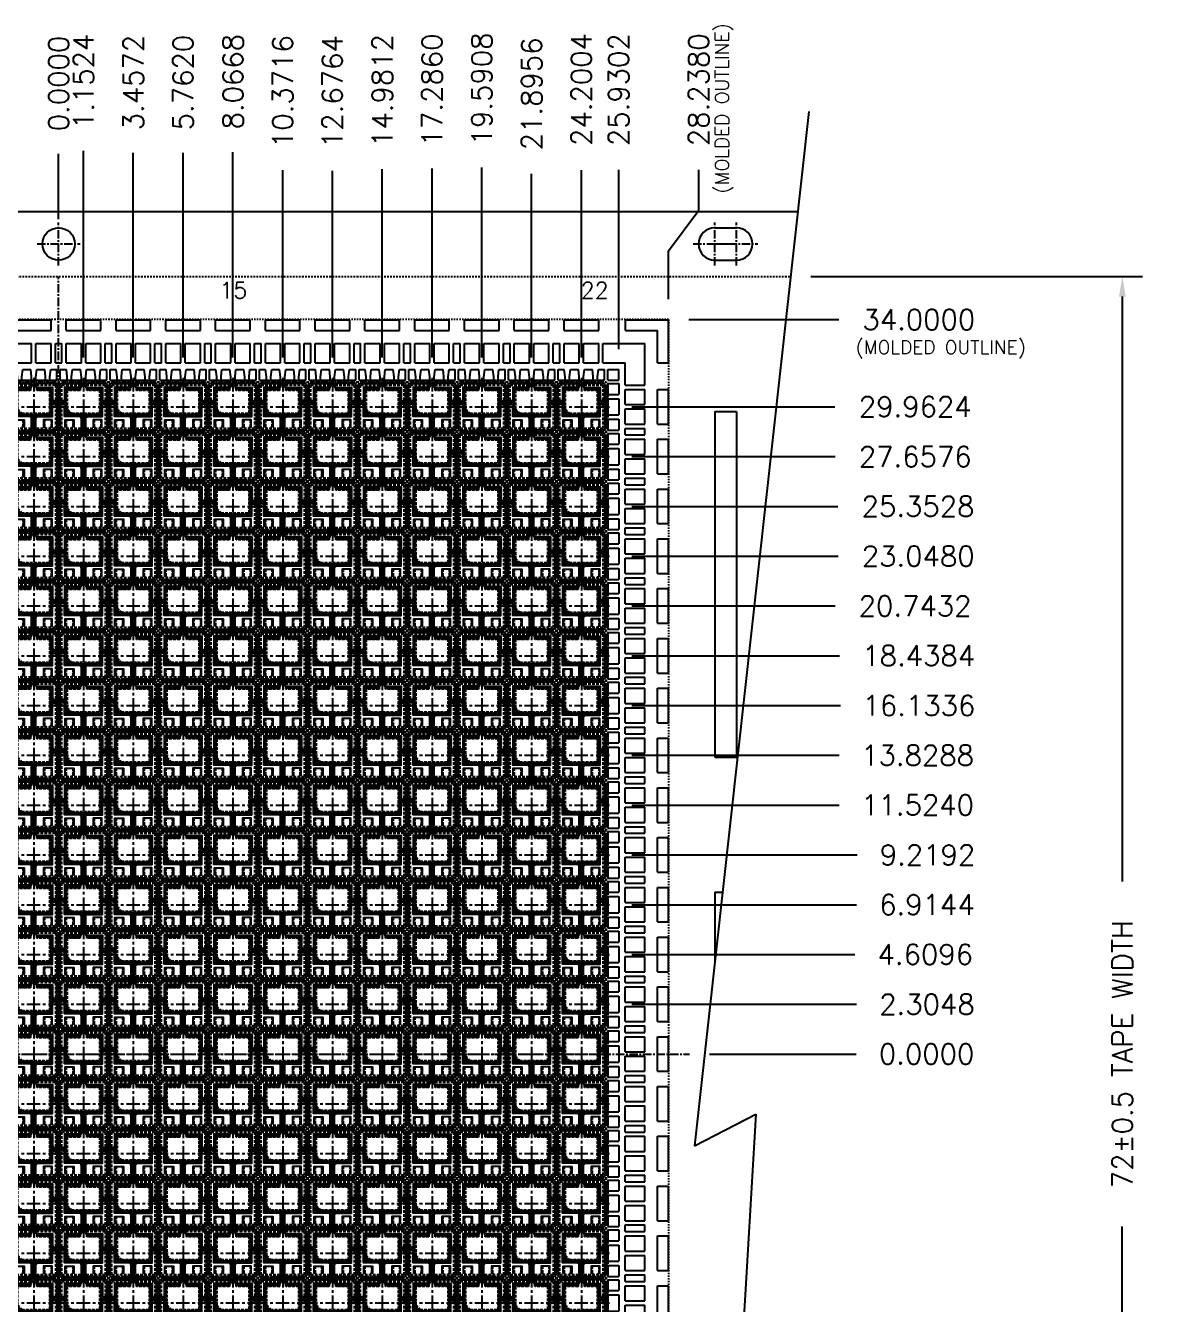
# Model space of a CAD drawing. Extents: x -388 to -242, y -131 to 56.
# Drawn here: x -327 to -242.2, y -38.8 to 55.9 of the extents above; entities that cross this region are included whole.
import ezdxf

# ---------------------------------------------------------------- set-up
doc = ezdxf.new("R2010")
doc.units = 0
doc.header["$LTSCALE"] = 0.5
for name, pattern in [('CENTER', [2, 1.25, -0.25, 0.25, -0.25]), ('HIDDEN', [0.375, 0.25, -0.125]), ('HIDDEN2', [0.1875, 0.125, -0.0625])]:
    doc.linetypes.add(name, pattern=pattern)
for name, color, linetype in [('B', 5, 'Continuous'), ('C', 1, 'CENTER'), ('C-L', 6, 'HIDDEN'), ('DIM', 7, 'Continuous'), ('H', 4, 'HIDDEN'), ('hatch', 7, 'CENTER'), ('HATCH O-L', 7, 'HIDDEN2'), ('HITACHI', 40, 'HIDDEN'), ('NOTES', 7, 'Continuous'), ('PACKAGE OL', 51, 'HIDDEN2')]:
    doc.layers.add(name, color=color, linetype=linetype)
doc.styles.get("Standard").update_dxf_attribs({"font": 'ROMANS.SHX'})
doc.dimstyles.new('DIM 1.6', dxfattribs={"dimtxt": 1.5, "dimasz": 1.5, "dimexe": 1.5, "dimexo": 1.5, "dimgap": 1.5, "dimtad": 0, "dimdec": 4, "dimlfac": 0.625, "dimzin": 1, "dimdsep": 46, "dimtxsty": 'STANDARD', "dimcen": 1.5, "dimclrd": 256, "dimclre": 256, "dimclrt": 256, "dimadec": 0, "dimazin": 2, "dimtfac": 1, "dimtdec": 4, "dimtmove": 0, "dimatfit": 3, "dimfxl": 1, "dimarcsym": 0})

# ---------------------------------------------------------------- blocks, each defined once
blk = doc.blocks.new('2X2_3L QFN')
at = {"layer": 'hatch'}
h = blk.add_hatch(dxfattribs=at)
h.set_pattern_fill('ANSI31', color=256, scale=0.02)
h.paths.add_polyline_path([(-1, 0.275, -0.414214), (-1.075, 0.35), (-1.075, 0.952), (-1.152, 0.952), (-1.152, -0.952), (-1.075, -0.952), (-1.075, 0.05, -0.414214), (-1, 0.125)])
h.paths.add_polyline_path([(1.152, 0.952), (1.075, 0.952), (1.075, 0.352, -0.414214), (1, 0.277), (1, 0.125, -0.414214), (1.075, 0.05), (1.075, -0.952), (1.152, -0.952)])
h = blk.add_hatch(dxfattribs=at)
h.set_pattern_fill('ANSI31', color=256, scale=0.02)
h.paths.add_polyline_path([(0.2, -0.45), (0.875, -0.45), (0.875, 0.05, -0.414214), (0.95, 0.125), (1, 0.125), (1, 0.277), (0.95, 0.277, -0.414214), (0.875, 0.352), (0.875, 0.382), (0.875, 0.9), (0.175, 0.9, -0.414214), (0.1, 0.975), (0.1, 0.95), (0.1, 0.926, 0.317837), (0.15, 0.855), (0.15, 0.755), (0.75, 0.755), (0.75, -0.295), (-0.55, -0.295), (-0.75, -0.095), (-0.75, 0.755), (-0.15, 0.755), (-0.15, 0.855, 0.317837), (-0.1, 0.926), (-0.1, 0.95), (-0.1, 0.975, -0.414214), (-0.175, 0.9), (-0.875, 0.9), (-0.875, 0.35, -0.414214), (-0.95, 0.275), (-1, 0.275), (-1, 0.125), (-0.95, 0.125, -0.414214), (-0.875, 0.05), (-0.875, -0.45), (-0.2, -0.45, -0.414214), (-0.1, -0.55), (-0.1, -0.94, -0.236068), (-0.07, -1), (0.07, -1, -0.236068), (0.1, -0.94), (0.1, -0.55, -0.414214)])
h = blk.add_hatch(dxfattribs=at)
h.set_pattern_fill('ANSI31', color=256, scale=0.02)
h.paths.add_polyline_path([(0.175, 1.075), (0.952, 1.075), (0.952, 1.152), (-0.952, 1.152), (-0.952, 1.075), (-0.175, 1.075)])
h = blk.add_hatch(dxfattribs=at)
h.set_pattern_fill('ANSI31', color=256, scale=0.02)
h.paths.add_polyline_path([(0.07, -1), (-0.07, -1, -0.40487), (-0.143, -1.075), (0.143, -1.075, -0.40487)])
h.paths.add_polyline_path([(0.952, -1.075), (0.75, -1.075), (0.55, -1.075), (0.55, -1.075), (0.145, -1.075, -0.008002), (0.143, -1.075), (-0.143, -1.075, -0.008002), (-0.145, -1.075), (-0.55, -1.075), (-0.75, -1.075), (-0.75, -1.075), (-0.952, -1.075), (-0.952, -1.152), (0.952, -1.152)])
h = blk.add_hatch(dxfattribs=at)
h.set_pattern_fill('ANSI31', color=256, scale=0.02)
h.paths.add_polyline_path([(-0.8, -0.6), (-0.85, -0.6), (-0.85, -0.925), (-0.825, -0.925, -0.085164), (-0.8, -0.929)])
h.paths.add_polyline_path([(-0.45, -0.6), (-0.5, -0.6), (-0.5, -0.929, -0.085164), (-0.475, -0.925), (-0.45, -0.925)])
h.paths.add_polyline_path([(0.5, -0.6), (0.45, -0.6), (0.45, -0.925), (0.475, -0.925, -0.085164), (0.5, -0.929)])
h.paths.add_polyline_path([(0.85, -0.6), (0.8, -0.6), (0.8, -0.929, -0.085164), (0.825, -0.925), (0.85, -0.925)])
at = {"layer": 'B'}
blk.add_line((0.45, -0.925), (0.475, -0.925), dxfattribs=at)
for points in [[(-0.175, 0.9), (-0.875, 0.9), (-0.875, 0.35, -0.414214), (-0.95, 0.275), (-1, 0.275, -0.414214), (-1.075, 0.35), (-1.075, 1.075), (-0.175, 1.075, -0.414214), (-0.1, 1), (-0.1, 0.975, -0.414214)], [(1, 0.277, 0.414214), (1.075, 0.352), (1.075, 1.075), (0.175, 1.075, 0.414214), (0.1, 1), (0.1, 0.975, 0.414214), (0.175, 0.9), (0.875, 0.9), (0.875, 0.382), (0.875, 0.352, 0.414214), (0.95, 0.277)], [(-0.1, -0.55, 0.414214), (-0.2, -0.45), (-0.875, -0.45), (-0.875, 0.05, 0.414214), (-0.95, 0.125), (-1, 0.125, 0.414214), (-1.075, 0.05), (-1.075, -1.075), (-0.75, -1.075), (-0.75, -1, 0.414214), (-0.825, -0.925), (-0.85, -0.925), (-0.85, -0.6), (-0.45, -0.6), (-0.45, -0.925), (-0.475, -0.925, 0.414214), (-0.55, -1), (-0.55, -1.075), (-0.145, -1.075, 0.720759), (-0.1, -0.94)], [(0.1, -0.94), (0.1, -0.55, -0.414214), (0.2, -0.45), (0.875, -0.45), (0.875, 0.05, -0.414214), (0.95, 0.125), (1, 0.125, -0.414214), (1.075, 0.05), (1.075, -1.075), (0.75, -1.075), (0.75, -1, -0.414214), (0.825, -0.925), (0.85, -0.925), (0.85, -0.6), (0.45, -0.6), (0.45, -0.925), (0.475, -0.925, -0.414214), (0.55, -1), (0.55, -1.075), (0.145, -1.075, -0.720759)]]:
    blk.add_lwpolyline(points, format="xyb", close=True, dxfattribs=at)
at = {"layer": 'C'}
for p, q in [((0, 1.339), (0, -1.36)), ((-1.323, 0), (1.397, 0))]:
    blk.add_line(p, q, dxfattribs=at)
at = {"layer": 'C-L'}
blk.add_line((1, 1), (-1, 1), dxfattribs=at)
blk.add_lwpolyline([(-1, 1), (1, 1), (1, -1), (-1, -1)], close=True, dxfattribs=at)
at = {"layer": 'H'}
for p, q in [((-1.075, 0.952), (-1.152, 0.952)), ((-0.952, 1.075), (-0.952, 1.152)), ((-0.175, 1.075), (0.175, 1.075)), ((-0.15, 0.855), (-0.15, 0.855)), ((-0.1, 0.95), (-0.1, 0.975)), ((0.1, 0.95), (0.1, 0.975)), ((0.15, 0.855), (0.15, 0.855)), ((0.952, 1.075), (0.952, 1.152)), ((1.075, 0.952), (1.152, 0.952)), ((-1.075, -0.952), (-1.152, -0.952)), ((-0.952, -1.075), (-0.952, -1.152)), ((-0.8, -0.6), (-0.8, -0.929)), ((-0.75, -1.075), (-0.55, -1.075)), ((-0.5, -0.6), (-0.5, -0.929)), ((0.5, -0.6), (0.5, -0.929)), ((0.55, -1.075), (0.75, -1.075)), ((0.8, -0.6), (0.8, -0.929)), ((0.952, -1.075), (0.952, -1.152)), ((1.075, -0.952), (1.152, -0.952))]:
    blk.add_line(p, q, dxfattribs=at)
blk.add_lwpolyline([(-0.1, 0.95), (-0.1, 0.926, -0.317837), (-0.15, 0.855), (-0.15, 0.755), (-0.75, 0.755), (-0.75, -0.095), (-0.55, -0.295), (0.75, -0.295), (0.75, 0.755), (0.15, 0.755), (0.15, 0.855, -0.317837), (0.1, 0.926), (0.1, 0.95)], format="xyb", dxfattribs=at)
at = {"layer": 'HATCH O-L'}
blk.add_lwpolyline([(-1.152, -1.152), (-1.152, 1.152), (1.152, 1.152), (1.152, -1.152)], close=True, dxfattribs=at)
blk = doc.blocks.new('H-SUPPORT')
at = {"layer": 'hatch'}
h = blk.add_hatch(dxfattribs=at)
h.set_pattern_fill('ANSI31', color=256, scale=0.02)
h.set_pattern_definition([(45, (536.18558, 348.402293), (-0.0449012806, 0.0449012806), [])])
h.paths.add_polyline_path([(1.752, 2.377), (-0.152, 2.377), (-0.152, 2.3), (1.752, 2.3)])
at = {"layer": 'B'}
for p, q in [((-0.275, 2.3), (0.05, 2.3)), ((-0.275, 2.3), (-0.275, 1.8)), ((-0.275, 1.8), (0.009, 1.8)), ((0.05, 2.15), (0.009, 1.8)), ((0.05, 2.3), (0.05, 2.15)), ((0.25, 2.3), (0.7, 2.3)), ((0.25, 2.3), (0.25, 2.15)), ((0.25, 2.15), (0.291, 1.8)), ((0.291, 1.8), (0.659, 1.8)), ((0.7, 2.15), (0.659, 1.8)), ((0.7, 2.3), (0.7, 2.15)), ((0.9, 2.3), (1.35, 2.3)), ((0.9, 2.3), (0.9, 2.15)), ((0.9, 2.15), (0.941, 1.8)), ((0.941, 1.8), (1.309, 1.8)), ((1.35, 2.15), (1.309, 1.8)), ((1.35, 2.3), (1.35, 2.15)), ((1.55, 2.3), (1.875, 2.3)), ((1.55, 2.3), (1.55, 2.15)), ((1.55, 2.15), (1.591, 1.8)), ((1.591, 1.8), (1.875, 1.8)), ((1.875, 2.3), (1.875, 1.8)), ((-0.352, 1.5), (-0.2, 1.5)), ((-0.2, 1.5), (-0.2, 0.6)), ((0, 1.5), (0.7, 1.5)), ((0, 1.5), (0, 0.6)), ((0.7, 1.5), (0.7, 0.6)), ((0.9, 1.5), (1.6, 1.5)), ((0.9, 1.5), (0.9, 0.6)), ((1.6, 1.5), (1.6, 0.6)), ((1.8, 1.5), (1.8, 0.6)), ((1.8, 1.5), (1.952, 1.5)), ((-0.352, 0.6), (-0.2, 0.6)), ((0, 0.6), (0.7, 0.6)), ((0.9, 0.6), (1.6, 0.6)), ((1.8, 0.6), (1.952, 0.6)), ((0, 0), (0, -0.5)), ((0, 0), (1.6, 0)), ((0, -0.5), (1.6, -0.5)), ((1.6, 0), (1.6, -0.5))]:
    blk.add_line(p, q, dxfattribs=at)
at = {"layer": 'H'}
for p, q in [((-0.152, 2.377), (-0.152, 2.3)), ((1.752, 2.377), (1.752, 2.3)), ((0.05, 2.3), (0.25, 2.3)), ((0.7, 2.3), (0.9, 2.3)), ((1.35, 2.3), (1.55, 2.3))]:
    blk.add_line(p, q, dxfattribs=at)
blk = doc.blocks.new('V-SUPPORT')
at = {"layer": 'hatch'}
h = blk.add_hatch(dxfattribs=at)
h.set_pattern_fill('ANSI31', color=256, scale=0.02)
h.set_pattern_definition([(45, (484.95498, 344.772493), (-0.0449012806, 0.0449012806), [])])
h.paths.add_polyline_path([(-0.8, 0.8524), (-0.8774, 0.8524), (-0.8774, -1.0524), (-0.8, -1.0524)])
at = {"layer": 'B'}
for p, q in [((-0.8, 0.975), (-0.3, 0.975)), ((-0.8, 0.975), (-0.8, 0.475)), ((-0.3, 0.975), (-0.3, 0.475)), ((0, 0.9), (0, 1.0524)), ((0, 0.9), (0.9, 0.9)), ((0, 0), (0, 0.7)), ((0, 0.7), (0.9, 0.7)), ((0.9, 0.9), (0.9, 1.0524)), ((0.9, 0), (0.9, 0.7)), ((1.5, -0.9), (1.5, 0.7)), ((1.5, 0.7), (2, 0.7)), ((2, -0.9), (2, 0.7)), ((-0.8, 0.475), (-0.3, 0.475)), ((-0.8, 0.275), (-0.3, 0.275)), ((-0.8, 0.275), (-0.8, -0.475)), ((-0.3, 0.275), (-0.3, -0.475)), ((0, 0), (0.9, 0)), ((-0.8, -0.475), (-0.3, -0.475)), ((0, -0.9), (0, -0.2)), ((0, -0.2), (0.9, -0.2)), ((0.9, -0.9), (0.9, -0.2)), ((-0.8, -0.675), (-0.8, -1.175)), ((-0.8, -0.675), (-0.3, -0.675)), ((-0.8, -1.175), (-0.3, -1.175)), ((-0.3, -0.675), (-0.3, -1.175)), ((0, -0.9), (0.9, -0.9)), ((0, -1.2524), (0, -1.1)), ((0, -1.1), (0.9, -1.1)), ((0.9, -1.2524), (0.9, -1.1)), ((1.5, -0.9), (2, -0.9))]:
    blk.add_line(p, q, dxfattribs=at)
at = {"layer": 'H'}
for p, q in [((-0.8774, 0.8524), (-0.8, 0.8524)), ((-0.8, 0.475), (-0.8, 0.275)), ((-0.8, -0.475), (-0.8, -0.675)), ((-0.8774, -1.0524), (-0.8, -1.0524))]:
    blk.add_line(p, q, dxfattribs=at)
blk = doc.blocks.new('*D19')
at = {"layer": 'Defpoints', "color": 0, "transparency": 16777216}
for p in [(397.5, -754.087), (397.5, -760.427), (397.5, -815.227)]:
    blk.add_point(p, dxfattribs=at)
at = {"layer": 'DIM', "lineweight": -2, "transparency": 16777216}
blk.add_line((397.5, -758.927), (397.5, -754.087), dxfattribs=at)
at = {"layer": 'DIM', "transparency": 16777216, "insert": (397.5, -748.873), "char_height": 1.5, "attachment_point": 5, "rotation": 90}
blk.add_mtext('0.0000', dxfattribs=at)
blk = doc.blocks.new('*D7')
at = {"layer": 'Defpoints', "color": 0, "transparency": 16777216}
for p in [(399.344, -753.86), (399.344, -770.676), (397.5, -815.227)]:
    blk.add_point(p, dxfattribs=at)
at = {"layer": 'DIM', "lineweight": -2, "transparency": 16777216}
blk.add_line((399.344, -769.176), (399.344, -753.86), dxfattribs=at)
at = {"layer": 'DIM', "transparency": 16777216, "insert": (399.344, -748.718), "char_height": 1.5, "attachment_point": 5, "rotation": 90}
blk.add_mtext('1.1524', dxfattribs=at)
blk = doc.blocks.new('*D8')
at = {"layer": 'Defpoints', "color": 0, "transparency": 16777216}
for p in [(403.032, -754.018), (403.032, -770.676), (397.5, -815.227)]:
    blk.add_point(p, dxfattribs=at)
at = {"layer": 'DIM', "lineweight": -2, "transparency": 16777216}
blk.add_line((403.032, -769.176), (403.032, -754.018), dxfattribs=at)
at = {"layer": 'DIM', "transparency": 16777216, "insert": (403.032, -748.804), "char_height": 1.5, "attachment_point": 5, "rotation": 90}
blk.add_mtext('3.4572', dxfattribs=at)
blk = doc.blocks.new('*D9')
at = {"layer": 'Defpoints', "color": 0, "transparency": 16777216}
for p in [(406.719, -754.017), (406.719, -770.676), (397.5, -815.227)]:
    blk.add_point(p, dxfattribs=at)
at = {"layer": 'DIM', "lineweight": -2, "transparency": 16777216}
blk.add_line((406.719, -769.176), (406.719, -754.017), dxfattribs=at)
at = {"layer": 'DIM', "transparency": 16777216, "insert": (406.719, -748.802), "char_height": 1.5, "attachment_point": 5, "rotation": 90}
blk.add_mtext('5.7620', dxfattribs=at)
blk = doc.blocks.new('*D10')
at = {"layer": 'Defpoints', "color": 0, "transparency": 16777216}
for p in [(410.407, -753.951), (410.407, -770.676), (397.5, -815.227)]:
    blk.add_point(p, dxfattribs=at)
at = {"layer": 'DIM', "lineweight": -2, "transparency": 16777216}
blk.add_line((410.407, -769.176), (410.407, -753.951), dxfattribs=at)
at = {"layer": 'DIM', "transparency": 16777216, "insert": (410.407, -748.737), "char_height": 1.5, "attachment_point": 5, "rotation": 90}
blk.add_mtext('8.0668', dxfattribs=at)
blk = doc.blocks.new('*D11')
at = {"layer": 'Defpoints', "color": 0, "transparency": 16777216}
for p in [(414.095, -755.294), (414.095, -770.676), (397.5, -815.227)]:
    blk.add_point(p, dxfattribs=at)
at = {"layer": 'DIM', "lineweight": -2, "transparency": 16777216}
blk.add_line((414.095, -769.176), (414.095, -755.294), dxfattribs=at)
at = {"layer": 'DIM', "transparency": 16777216, "insert": (414.095, -749.473), "char_height": 1.5, "attachment_point": 5, "rotation": 90}
blk.add_mtext('10.3716', dxfattribs=at)
blk = doc.blocks.new('*D12')
at = {"layer": 'Defpoints', "color": 0, "transparency": 16777216}
for p in [(417.782, -755.333), (417.782, -770.676), (397.5, -815.227)]:
    blk.add_point(p, dxfattribs=at)
at = {"layer": 'DIM', "lineweight": -2, "transparency": 16777216}
blk.add_line((417.782, -769.176), (417.782, -755.333), dxfattribs=at)
at = {"layer": 'DIM', "transparency": 16777216, "insert": (417.782, -749.476), "char_height": 1.5, "attachment_point": 5, "rotation": 90}
blk.add_mtext('12.6764', dxfattribs=at)
blk = doc.blocks.new('*D13')
at = {"layer": 'Defpoints', "color": 0, "transparency": 16777216}
for p in [(421.47, -755.214), (421.47, -770.676), (397.5, -815.227)]:
    blk.add_point(p, dxfattribs=at)
at = {"layer": 'DIM', "lineweight": -2, "transparency": 16777216}
blk.add_line((421.47, -769.176), (421.47, -755.214), dxfattribs=at)
at = {"layer": 'DIM', "transparency": 16777216, "insert": (421.47, -749.393), "char_height": 1.5, "attachment_point": 5, "rotation": 90}
blk.add_mtext('14.9812', dxfattribs=at)
blk = doc.blocks.new('*D14')
at = {"layer": 'Defpoints', "color": 0, "transparency": 16777216}
for p in [(425.158, -755.169), (425.158, -770.676), (397.5, -815.227)]:
    blk.add_point(p, dxfattribs=at)
at = {"layer": 'DIM', "lineweight": -2, "transparency": 16777216}
blk.add_line((425.158, -769.176), (425.158, -755.169), dxfattribs=at)
at = {"layer": 'DIM', "transparency": 16777216, "insert": (425.158, -749.348), "char_height": 1.5, "attachment_point": 5, "rotation": 90}
blk.add_mtext('17.2860', dxfattribs=at)
blk = doc.blocks.new('*D15')
at = {"layer": 'Defpoints', "color": 0, "transparency": 16777216}
for p in [(428.845, -755.095), (428.845, -770.676), (397.5, -815.227)]:
    blk.add_point(p, dxfattribs=at)
at = {"layer": 'DIM', "lineweight": -2, "transparency": 16777216}
blk.add_line((428.845, -769.176), (428.845, -755.095), dxfattribs=at)
at = {"layer": 'DIM', "transparency": 16777216, "insert": (428.845, -749.274), "char_height": 1.5, "attachment_point": 5, "rotation": 90}
blk.add_mtext('19.5908', dxfattribs=at)
blk = doc.blocks.new('*D16')
at = {"layer": 'Defpoints', "color": 0, "transparency": 16777216}
for p in [(432.533, -755.569), (432.533, -770.676), (397.5, -815.227)]:
    blk.add_point(p, dxfattribs=at)
at = {"layer": 'DIM', "lineweight": -2, "transparency": 16777216}
blk.add_line((432.533, -769.176), (432.533, -755.569), dxfattribs=at)
at = {"layer": 'DIM', "transparency": 16777216, "insert": (432.533, -749.64), "char_height": 1.5, "attachment_point": 5, "rotation": 90}
blk.add_mtext('21.8956', dxfattribs=at)
blk = doc.blocks.new('*D17')
at = {"layer": 'Defpoints', "color": 0, "transparency": 16777216}
for p in [(436.221, -755.28), (436.221, -770.676), (397.5, -815.227)]:
    blk.add_point(p, dxfattribs=at)
at = {"layer": 'DIM', "lineweight": -2, "transparency": 16777216}
blk.add_line((436.221, -769.176), (436.221, -755.28), dxfattribs=at)
at = {"layer": 'DIM', "transparency": 16777216, "insert": (436.221, -749.316), "char_height": 1.5, "attachment_point": 5, "rotation": 90}
blk.add_mtext('24.2004', dxfattribs=at)
blk = doc.blocks.new('*D6')
at = {"layer": 'Defpoints', "color": 0, "transparency": 16777216}
for p in [(438.988, -755.256), (438.988, -770.051), (397.5, -815.227)]:
    blk.add_point(p, dxfattribs=at)
at = {"layer": 'DIM', "lineweight": -2, "transparency": 16777216}
blk.add_line((438.988, -768.551), (438.988, -755.256), dxfattribs=at)
at = {"layer": 'DIM', "transparency": 16777216, "insert": (438.988, -749.328), "char_height": 1.5, "attachment_point": 5, "rotation": 90}
blk.add_mtext('25.9302', dxfattribs=at)
blk = doc.blocks.new('*D5')
at = {"layer": 'Defpoints', "color": 0, "transparency": 16777216}
for p in [(451.711, -763.158), (446.015, -878.358), (476.286, -878.358)]:
    blk.add_point(p, dxfattribs=at)
at = {"layer": 'DIM', "lineweight": -2, "transparency": 16777216}
for p, q in [((453.211, -763.158), (477.786, -763.158)), ((476.286, -764.658), (476.286, -807.972)), ((476.286, -876.858), (476.286, -833.544)), ((447.515, -878.358), (477.786, -878.358))]:
    blk.add_line(p, q, dxfattribs=at)
at = {"layer": 'DIM', "transparency": 16777216}
for points in [[(476.036, -764.658), (476.536, -764.658), (476.286, -763.158)], [(476.036, -876.858), (476.536, -876.858), (476.286, -878.358)]]:
    blk.add_solid(points, dxfattribs=at)
at = {"layer": 'DIM', "transparency": 16777216, "insert": (476.286, -820.758), "char_height": 1.5, "attachment_point": 5, "rotation": 90}
blk.add_mtext('72±0.5 TAPE WIDTH', dxfattribs=at)
blk = doc.blocks.new('*D26')
at = {"layer": 'Defpoints', "color": 0, "transparency": 16777216}
for p in [(397.5, -820.758), (444.221, -820.758), (456.579, -820.758)]:
    blk.add_point(p, dxfattribs=at)
at = {"layer": 'DIM', "lineweight": -2, "transparency": 16777216}
blk.add_line((445.721, -820.758), (456.579, -820.758), dxfattribs=at)
at = {"layer": 'DIM', "transparency": 16777216, "insert": (461.793, -820.758), "char_height": 1.5, "attachment_point": 5}
blk.add_mtext('0.0000', dxfattribs=at)
blk = doc.blocks.new('*D27')
at = {"layer": 'Defpoints', "color": 0, "transparency": 16777216}
for p in [(438.456, -817.071), (456.607, -817.071), (397.5, -820.758)]:
    blk.add_point(p, dxfattribs=at)
at = {"layer": 'DIM', "lineweight": -2, "transparency": 16777216}
blk.add_line((439.956, -817.071), (456.607, -817.071), dxfattribs=at)
at = {"layer": 'DIM', "transparency": 16777216, "insert": (461.821, -817.071), "char_height": 1.5, "attachment_point": 5}
blk.add_mtext('2.3048', dxfattribs=at)
blk = doc.blocks.new('*D28')
at = {"layer": 'Defpoints', "color": 0, "transparency": 16777216}
for p in [(438.456, -813.383), (456.482, -813.383), (397.5, -820.758)]:
    blk.add_point(p, dxfattribs=at)
at = {"layer": 'DIM', "lineweight": -2, "transparency": 16777216}
blk.add_line((439.956, -813.383), (456.482, -813.383), dxfattribs=at)
at = {"layer": 'DIM', "transparency": 16777216, "insert": (461.696, -813.383), "char_height": 1.5, "attachment_point": 5}
blk.add_mtext('4.6096', dxfattribs=at)
blk = doc.blocks.new('*D29')
at = {"layer": 'Defpoints', "color": 0, "transparency": 16777216}
for p in [(438.456, -809.695), (456.607, -809.695), (397.5, -820.758)]:
    blk.add_point(p, dxfattribs=at)
at = {"layer": 'DIM', "lineweight": -2, "transparency": 16777216}
blk.add_line((439.956, -809.695), (456.607, -809.695), dxfattribs=at)
at = {"layer": 'DIM', "transparency": 16777216, "insert": (461.821, -809.695), "char_height": 1.5, "attachment_point": 5}
blk.add_mtext('6.9144', dxfattribs=at)
blk = doc.blocks.new('*D30')
at = {"layer": 'Defpoints', "color": 0, "transparency": 16777216}
for p in [(438.456, -806.007), (456.648, -806.007), (397.5, -820.758)]:
    blk.add_point(p, dxfattribs=at)
at = {"layer": 'DIM', "lineweight": -2, "transparency": 16777216}
blk.add_line((439.956, -806.007), (456.648, -806.007), dxfattribs=at)
at = {"layer": 'DIM', "transparency": 16777216, "insert": (461.863, -806.007), "char_height": 1.5, "attachment_point": 5}
blk.add_mtext('9.2192', dxfattribs=at)
blk = doc.blocks.new('*D31')
at = {"layer": 'Defpoints', "color": 0, "transparency": 16777216}
for p in [(438.456, -802.32), (455.305, -802.32), (397.5, -820.758)]:
    blk.add_point(p, dxfattribs=at)
at = {"layer": 'DIM', "lineweight": -2, "transparency": 16777216}
blk.add_line((439.956, -802.32), (455.305, -802.32), dxfattribs=at)
at = {"layer": 'DIM', "transparency": 16777216, "insert": (461.127, -802.32), "char_height": 1.5, "attachment_point": 5}
blk.add_mtext('11.5240', dxfattribs=at)
blk = doc.blocks.new('*D32')
at = {"layer": 'Defpoints', "color": 0, "transparency": 16777216}
for p in [(438.456, -798.632), (455.303, -798.632), (397.5, -820.758)]:
    blk.add_point(p, dxfattribs=at)
at = {"layer": 'DIM', "lineweight": -2, "transparency": 16777216}
blk.add_line((439.956, -798.632), (455.303, -798.632), dxfattribs=at)
at = {"layer": 'DIM', "transparency": 16777216, "insert": (461.124, -798.632), "char_height": 1.5, "attachment_point": 5}
blk.add_mtext('13.8288', dxfattribs=at)
blk = doc.blocks.new('*D33')
at = {"layer": 'Defpoints', "color": 0, "transparency": 16777216}
for p in [(438.456, -794.944), (455.401, -794.944), (397.5, -820.758)]:
    blk.add_point(p, dxfattribs=at)
at = {"layer": 'DIM', "lineweight": -2, "transparency": 16777216}
blk.add_line((439.956, -794.944), (455.401, -794.944), dxfattribs=at)
at = {"layer": 'DIM', "transparency": 16777216, "insert": (461.222, -794.944), "char_height": 1.5, "attachment_point": 5}
blk.add_mtext('16.1336', dxfattribs=at)
blk = doc.blocks.new('*D34')
at = {"layer": 'Defpoints', "color": 0, "transparency": 16777216}
for p in [(438.456, -791.257), (455.35, -791.257), (397.5, -820.758)]:
    blk.add_point(p, dxfattribs=at)
at = {"layer": 'DIM', "lineweight": -2, "transparency": 16777216}
blk.add_line((439.956, -791.257), (455.35, -791.257), dxfattribs=at)
at = {"layer": 'DIM', "transparency": 16777216, "insert": (461.207, -791.257), "char_height": 1.5, "attachment_point": 5}
blk.add_mtext('18.4384', dxfattribs=at)
blk = doc.blocks.new('*D35')
at = {"layer": 'Defpoints', "color": 0, "transparency": 16777216}
for p in [(438.456, -787.569), (455.009, -787.569), (397.5, -820.758)]:
    blk.add_point(p, dxfattribs=at)
at = {"layer": 'DIM', "lineweight": -2, "transparency": 16777216}
blk.add_line((439.956, -787.569), (455.009, -787.569), dxfattribs=at)
at = {"layer": 'DIM', "transparency": 16777216, "insert": (460.938, -787.569), "char_height": 1.5, "attachment_point": 5}
blk.add_mtext('20.7432', dxfattribs=at)
blk = doc.blocks.new('*D36')
at = {"layer": 'Defpoints', "color": 0, "transparency": 16777216}
for p in [(438.456, -783.881), (455.24, -783.881), (397.5, -820.758)]:
    blk.add_point(p, dxfattribs=at)
at = {"layer": 'DIM', "lineweight": -2, "transparency": 16777216}
blk.add_line((439.956, -783.881), (455.24, -783.881), dxfattribs=at)
at = {"layer": 'DIM', "transparency": 16777216, "insert": (461.169, -783.881), "char_height": 1.5, "attachment_point": 5}
blk.add_mtext('23.0480', dxfattribs=at)
blk = doc.blocks.new('*D37')
at = {"layer": 'Defpoints', "color": 0, "transparency": 16777216}
for p in [(438.456, -780.194), (455.227, -780.194), (397.5, -820.758)]:
    blk.add_point(p, dxfattribs=at)
at = {"layer": 'DIM', "lineweight": -2, "transparency": 16777216}
blk.add_line((439.956, -780.194), (455.227, -780.194), dxfattribs=at)
at = {"layer": 'DIM', "transparency": 16777216, "insert": (461.155, -780.194), "char_height": 1.5, "attachment_point": 5}
blk.add_mtext('25.3528', dxfattribs=at)
blk = doc.blocks.new('*D38')
at = {"layer": 'Defpoints', "color": 0, "transparency": 16777216}
for p in [(438.456, -776.506), (455.02, -776.506), (397.5, -820.758)]:
    blk.add_point(p, dxfattribs=at)
at = {"layer": 'DIM', "lineweight": -2, "transparency": 16777216}
blk.add_line((439.956, -776.506), (455.02, -776.506), dxfattribs=at)
at = {"layer": 'DIM', "transparency": 16777216, "insert": (460.948, -776.506), "char_height": 1.5, "attachment_point": 5}
blk.add_mtext('27.6576', dxfattribs=at)
blk = doc.blocks.new('*D39')
at = {"layer": 'Defpoints', "color": 0, "transparency": 16777216}
for p in [(438.456, -772.818), (454.986, -772.818), (397.5, -820.758)]:
    blk.add_point(p, dxfattribs=at)
at = {"layer": 'DIM', "lineweight": -2, "transparency": 16777216}
blk.add_line((439.956, -772.818), (454.986, -772.818), dxfattribs=at)
at = {"layer": 'DIM', "transparency": 16777216, "insert": (460.95, -772.818), "char_height": 1.5, "attachment_point": 5}
blk.add_mtext('29.9624', dxfattribs=at)
blk = doc.blocks.new('*D40')
at = {"layer": 'Defpoints', "color": 0, "transparency": 16777216}
for p in [(442.681, -766.358), (455.286, -766.358), (397.5, -820.758)]:
    blk.add_point(p, dxfattribs=at)
at = {"layer": 'DIM', "lineweight": -2, "transparency": 16777216}
blk.add_line((444.181, -766.358), (455.286, -766.358), dxfattribs=at)
at = {"layer": 'DIM', "transparency": 16777216, "insert": (461.215, -766.358), "char_height": 1.5, "attachment_point": 5}
blk.add_mtext('34.0000', dxfattribs=at)
blk = doc.blocks.new('*D41')
at = {"layer": 'Defpoints', "color": 0, "transparency": 16777216}
for p in [(444.916, -755.265), (442.681, -766.358), (397.5, -820.758)]:
    blk.add_point(p, dxfattribs=at)
at = {"layer": 'DIM', "lineweight": -2, "transparency": 16777216}
for p, q in [((444.916, -758.265), (444.916, -755.265)), ((442.681, -761.265), (444.916, -758.265)), ((442.681, -764.858), (442.681, -761.265))]:
    blk.add_line(p, q, dxfattribs=at)
at = {"layer": 'DIM', "transparency": 16777216, "insert": (444.916, -749.337), "char_height": 1.5, "attachment_point": 5, "rotation": 90}
blk.add_mtext('28.2380', dxfattribs=at)

msp = doc.modelspace()

# ---------------------------------------------------------------- linework, layer by layer
for p, q in [((-268.94848, 49.53983), (-277.4021, -27.06078)), ((-277.4021, -27.06078), (-272.85545, -24.72426)), ((-272.85545, -24.72426), (-276.56092, -87.5187))]:
    msp.add_line(p, q)
at = {"layer": 'B'}
for p, q in [((-377.28414, 42.13225), (-269.76598, 42.13225)), ((-275.90654, 40.93225), (-274.30654, 40.93225)), ((-275.90654, 38.53225), (-274.30654, 38.53225)), ((-282.52014, 34.11977), (-279.33822, 34.11977)), ((-282.52014, 33.31977), (-282.52014, 34.11977)), ((-279.33822, 30.93785), (-279.33822, 34.11977)), ((-282.52014, 33.31977), (-280.13822, 33.31977)), ((-280.13822, 30.93785), (-280.13822, 33.31977)), ((-283.94206, 32.35977), (-281.09822, 32.35977)), ((-281.09822, 29.51593), (-281.09822, 32.35977)), ((-283.94206, 30.91977), (-282.53822, 30.91977)), ((-283.81822, 30.43977), (-283.01822, 30.43977)), ((-283.81822, 29.63977), (-283.81822, 30.43977)), ((-283.01822, 29.63977), (-283.01822, 30.43977)), ((-282.53822, 29.51593), (-282.53822, 30.91977)), ((-280.13822, 30.93785), (-279.33822, 30.93785)), ((-283.81822, 29.63977), (-283.01822, 29.63977)), ((-275.90654, 27.33225), (-275.90654, 1.73225)), ((-275.90654, 27.33225), (-274.30654, 27.33225)), ((-274.30654, 27.33225), (-274.30654, 1.73225)), ((-275.90654, 1.73225), (-274.30654, 1.73225)), ((-275.90654, -8.26775), (-275.90654, -13.50914)), ((-275.90654, -8.26775), (-275.32811, -8.26775))]:
    msp.add_line(p, q, dxfattribs=at)
msp.add_circle((-324.50654, 39.73225), 1.2, dxfattribs=at)
for centre, start, end in [((-275.90654, 39.73225), 90, 270), ((-274.30654, 39.73225), 270, 90)]:
    msp.add_arc(centre, 1.2, start, end, dxfattribs=at)
at = {"layer": 'C'}
for p, q in [((-324.50654, 38.13225), (-324.50654, 41.33225)), ((-275.90654, 38.13225), (-275.90654, 41.33225)), ((-274.30654, 38.13225), (-274.30654, 41.33225)), ((-326.10654, 39.73225), (-322.90654, 39.73225)), ((-277.50654, 39.73225), (-274.30654, 39.73225)), ((-275.90654, 39.73225), (-272.70654, 39.73225)), ((-324.50654, -77.86775), (-324.50654, 37.33225)), ((-371.22718, -20.26775), (-277.7859, -20.26775))]:
    msp.add_line(p, q, dxfattribs=at)
at = {"layer": 'HITACHI'}
msp.add_line((-378.70654, 37.33225), (-270.2957, 37.33225), dxfattribs=at)
at = {"layer": 'PACKAGE OL'}
for q in [(-369.68734, 34.13225), (-279.32574, -74.66775)]:
    msp.add_line((-279.32574, 34.13225), q, dxfattribs=at)

# ---------------------------------------------------------------- block references
at = {"xscale": 1.6, "yscale": 1.6, "zscale": 1.6}
for p in [(-326.35038, 27.67209), (-326.35038, 27.67209), (-322.6627, 27.67209), (-322.6627, 27.67209), (-318.97502, 27.67209), (-318.97502, 27.67209), (-315.28734, 27.67209), (-315.28734, 27.67209), (-311.59966, 27.67209), (-311.59966, 27.67209), (-307.91198, 27.67209), (-307.91198, 27.67209), (-304.2243, 27.67209), (-304.2243, 27.67209), (-300.53662, 27.67209), (-300.53662, 27.67209), (-296.84894, 27.67209), (-296.84894, 27.67209), (-293.16126, 27.67209), (-293.16126, 27.67209), (-289.47358, 27.67209), (-289.47358, 27.67209), (-285.7859, 27.67209), (-285.7859, 27.67209), (-326.35038, 23.98441), (-322.6627, 23.98441), (-318.97502, 23.98441), (-315.28734, 23.98441), (-311.59966, 23.98441), (-307.91198, 23.98441), (-304.2243, 23.98441), (-300.53662, 23.98441), (-296.84894, 23.98441), (-293.16126, 23.98441), (-289.47358, 23.98441), (-285.7859, 23.98441), (-326.35038, 20.29673), (-322.6627, 20.29673), (-318.97502, 20.29673), (-315.28734, 20.29673), (-311.59966, 20.29673), (-307.91198, 20.29673), (-304.2243, 20.29673), (-300.53662, 20.29673), (-296.84894, 20.29673), (-293.16126, 20.29673), (-289.47358, 20.29673), (-285.7859, 20.29673), (-326.35038, 16.60905), (-322.6627, 16.60905), (-318.97502, 16.60905), (-315.28734, 16.60905), (-311.59966, 16.60905), (-307.91198, 16.60905), (-304.2243, 16.60905), (-300.53662, 16.60905), (-296.84894, 16.60905), (-293.16126, 16.60905), (-289.47358, 16.60905), (-285.7859, 16.60905), (-326.35038, 12.92137), (-322.6627, 12.92137), (-318.97502, 12.92137), (-315.28734, 12.92137), (-311.59966, 12.92137), (-307.91198, 12.92137), (-304.2243, 12.92137), (-300.53662, 12.92137), (-296.84894, 12.92137), (-293.16126, 12.92137), (-289.47358, 12.92137), (-285.7859, 12.92137), (-326.35038, 9.23369), (-322.6627, 9.23369), (-318.97502, 9.23369), (-315.28734, 9.23369), (-311.59966, 9.23369), (-307.91198, 9.23369), (-304.2243, 9.23369), (-300.53662, 9.23369), (-296.84894, 9.23369), (-293.16126, 9.23369), (-289.47358, 9.23369), (-285.7859, 9.23369), (-326.35038, 5.54601), (-322.6627, 5.54601), (-318.97502, 5.54601), (-315.28734, 5.54601), (-311.59966, 5.54601), (-307.91198, 5.54601), (-304.2243, 5.54601), (-300.53662, 5.54601), (-296.84894, 5.54601), (-293.16126, 5.54601), (-289.47358, 5.54601), (-285.7859, 5.54601), (-326.35038, 1.85833), (-322.6627, 1.85833), (-318.97502, 1.85833), (-315.28734, 1.85833), (-311.59966, 1.85833), (-307.91198, 1.85833), (-304.2243, 1.85833), (-300.53662, 1.85833), (-296.84894, 1.85833), (-293.16126, 1.85833), (-289.47358, 1.85833), (-285.7859, 1.85833), (-326.35038, -1.82935), (-322.6627, -1.82935), (-318.97502, -1.82935), (-315.28734, -1.82935), (-311.59966, -1.82935), (-307.91198, -1.82935), (-304.2243, -1.82935), (-300.53662, -1.82935), (-296.84894, -1.82935), (-293.16126, -1.82935), (-289.47358, -1.82935), (-285.7859, -1.82935), (-326.35038, -5.51703), (-322.6627, -5.51703), (-318.97502, -5.51703), (-315.28734, -5.51703), (-311.59966, -5.51703), (-307.91198, -5.51703), (-304.2243, -5.51703), (-300.53662, -5.51703), (-296.84894, -5.51703), (-293.16126, -5.51703), (-289.47358, -5.51703), (-285.7859, -5.51703), (-326.35038, -9.20471), (-322.6627, -9.20471), (-318.97502, -9.20471), (-315.28734, -9.20471), (-311.59966, -9.20471), (-307.91198, -9.20471), (-304.2243, -9.20471), (-300.53662, -9.20471), (-296.84894, -9.20471), (-293.16126, -9.20471), (-289.47358, -9.20471), (-285.7859, -9.20471), (-326.35038, -12.89239), (-322.6627, -12.89239), (-318.97502, -12.89239), (-315.28734, -12.89239), (-311.59966, -12.89239), (-307.91198, -12.89239), (-304.2243, -12.89239), (-300.53662, -12.89239), (-296.84894, -12.89239), (-293.16126, -12.89239), (-289.47358, -12.89239), (-285.7859, -12.89239), (-326.35038, -16.58007), (-322.6627, -16.58007), (-318.97502, -16.58007), (-315.28734, -16.58007), (-311.59966, -16.58007), (-307.91198, -16.58007), (-304.2243, -16.58007), (-300.53662, -16.58007), (-296.84894, -16.58007), (-293.16126, -16.58007), (-289.47358, -16.58007), (-285.7859, -16.58007), (-326.35038, -20.26775), (-322.6627, -20.26775), (-318.97502, -20.26775), (-315.28734, -20.26775), (-311.59966, -20.26775), (-307.91198, -20.26775), (-304.2243, -20.26775), (-300.53662, -20.26775), (-296.84894, -20.26775), (-293.16126, -20.26775), (-289.47358, -20.26775), (-285.7859, -20.26775), (-326.35038, -23.95543), (-322.6627, -23.95543), (-318.97502, -23.95543), (-315.28734, -23.95543), (-311.59966, -23.95543), (-307.91198, -23.95543), (-304.2243, -23.95543), (-300.53662, -23.95543), (-296.84894, -23.95543), (-293.16126, -23.95543), (-289.47358, -23.95543), (-285.7859, -23.95543), (-326.35038, -27.64311), (-322.6627, -27.64311), (-318.97502, -27.64311), (-315.28734, -27.64311), (-311.59966, -27.64311), (-307.91198, -27.64311), (-304.2243, -27.64311), (-300.53662, -27.64311), (-296.84894, -27.64311), (-293.16126, -27.64311), (-289.47358, -27.64311), (-285.7859, -27.64311), (-326.35038, -31.33079), (-322.6627, -31.33079), (-318.97502, -31.33079), (-315.28734, -31.33079), (-311.59966, -31.33079), (-307.91198, -31.33079), (-304.2243, -31.33079), (-300.53662, -31.33079), (-296.84894, -31.33079), (-293.16126, -31.33079), (-289.47358, -31.33079), (-285.7859, -31.33079), (-326.35038, -35.01847), (-322.6627, -35.01847), (-318.97502, -35.01847), (-315.28734, -35.01847), (-311.59966, -35.01847), (-307.91198, -35.01847), (-304.2243, -35.01847), (-300.53662, -35.01847), (-296.84894, -35.01847), (-293.16126, -35.01847), (-289.47358, -35.01847), (-285.7859, -35.01847), (-326.35038, -38.70615), (-322.6627, -38.70615), (-318.97502, -38.70615), (-315.28734, -38.70615), (-311.59966, -38.70615), (-307.91198, -38.70615), (-304.2243, -38.70615), (-300.53662, -38.70615), (-296.84894, -38.70615), (-293.16126, -38.70615), (-289.47358, -38.70615), (-285.7859, -38.70615)]:
    msp.add_blockref('2X2_3L QFN', p, dxfattribs=at)
at = {"layer": 'B', "xscale": 1.6, "yscale": 1.6, "zscale": 1.6}
for p in [(-282.53822, 27.83209), (-282.53822, 24.14441), (-282.53822, 20.45673), (-282.53822, 16.76905), (-282.53822, 13.08137), (-282.53822, 9.39369), (-282.53822, 5.70601), (-282.53822, 2.01833), (-282.53822, -1.66935), (-282.53822, -5.35703), (-282.53822, -9.04471), (-282.53822, -12.73239), (-282.53822, -16.42007), (-282.53822, -20.10775), (-282.53822, -23.79543), (-282.53822, -27.48311), (-282.53822, -31.17079), (-282.53822, -34.85847), (-282.53822, -38.54615)]:
    msp.add_blockref('V-SUPPORT', p, dxfattribs=at)
at = {"layer": 'HATCH O-L', "xscale": -1.6, "yscale": 1.6, "zscale": 1.6, "rotation": 180}
for p in [(-327.63038, 33.31977), (-323.9427, 33.31977), (-320.25502, 33.31977), (-316.56734, 33.31977), (-312.87966, 33.31977), (-309.19198, 33.31977), (-305.5043, 33.31977), (-301.81662, 33.31977), (-298.12894, 33.31977), (-294.44126, 33.31977), (-290.75358, 33.31977), (-287.0659, 33.31977)]:
    msp.add_blockref('H-SUPPORT', p, dxfattribs=at)

# ---------------------------------------------------------------- texts
at = {"layer": 'DIM', "insert": (-275.87365, 43.47932), "char_height": 1, "attachment_point": 1, "rotation": 90}
msp.add_mtext_dynamic_manual_height_columns('(MOLDED OUTLINE)', width=18.8498889, gutter_width=1, heights=[0], dxfattribs=at)
at = {"layer": 'DIM', "insert": (-265.47435, 32.58493), "char_height": 1, "attachment_point": 1}
msp.add_mtext_dynamic_manual_height_columns('(MOLDED OUTLINE)', width=15.7122077, gutter_width=1, heights=[0], dxfattribs=at)
at = {"layer": 'NOTES', "char_height": 1.2, "attachment_point": 1}
for s, insert in [('15', (-312.59342, 36.90096)), ('22', (-285.82566, 36.90096))]:
    msp.add_mtext_dynamic_manual_height_columns(s, width=46.8881519, gutter_width=1, heights=[0], dxfattribs=dict(at, insert=insert))

# ---------------------------------------------------------------- dimensions: what is measured, and where the dimension line sits
at = {"layer": 'DIM'}
for feature_location, offset, dtype, origin, picture, middle, set_off in [((-324.5065435791, 40.0637659563), (0, 6.3394667137), 1, (-324.5065435791, -14.7362340437), '*D19', (-324.5065435791, 51.6175183843), (-722.0066206137, 800.4904289723)), ((-285.7859, 29.8142), (0, 15.39635), 1, (-324.50654, -14.73623), '*D17', (-285.7859, 51.17483), (-722.00662, 800.49043)), ((-293.16126, 29.8142), (0, 15.58102), 1, (-324.50654, -14.73623), '*D15', (-293.16126, 51.21664), (-722.00662, 800.49043)), ((-322.6627, 29.8142), (0, 16.81582), 1, (-324.50654, -14.73623), '*D7', (-322.6627, 51.77287), (-722.00662, 800.49043)), ((-283.01822, 30.43977), (0, 14.79451), 1, (-324.50654, -14.73623), '*D6', (-283.01822, 51.16285), (-722.00662, 800.49043)), ((-279.32574, 34.13225), (2.23516, 11.09297), 1, (-324.50654, -20.26775), '*D41', (-277.09059, 51.15379), (-722.00662, 800.49043)), ((-296.84894, 29.8142), (0, 15.50674), 1, (-324.50654, -14.73623), '*D14', (-296.84894, 51.14236), (-722.00662, 800.49043)), ((-311.59966, 29.8142), (0, 16.72497), 1, (-324.50654, -14.73623), '*D10', (-311.59966, 51.75346), (-722.00662, 800.49043)), ((-300.53662, 29.8142), (0, 15.46178), 1, (-324.50654, -14.73623), '*D13', (-300.53662, 51.09741), (-722.00662, 800.49043)), ((-304.2243, 29.8142), (0, 15.34327), 1, (-324.50654, -14.73623), '*D12', (-304.2243, 51.01461), (-722.00662, 800.49043)), ((-315.28734, 29.8142), (0, 16.65959), 1, (-324.50654, -14.73623), '*D9', (-315.28734, 51.68807), (-722.00662, 800.49043)), ((-318.97502, 29.8142), (0, 16.65797), 1, (-324.50654, -14.73623), '*D8', (-318.97502, 51.68645), (-722.00662, 800.49043)), ((-307.91198, 29.8142), (0, 15.38214), 1, (-324.50654, -14.73623), '*D11', (-307.91198, 51.01776), (-722.00662, 800.49043)), ((-289.47358, 29.8142), (0, 15.10771), 1, (-324.50654, -14.73623), '*D16', (-289.47358, 50.85047), (-722.00662, 800.49043)), ((-279.32574, 34.13225), (12.60552, 0), 0, (-324.50654, -20.26775), '*D40', (-260.79165, 34.13225), (-722.00662, 800.49043))]:
    dim = msp.add_ordinate_dim(feature_location=feature_location, offset=offset, dtype=dtype, origin=origin, dimstyle='DIM 1.6', dxfattribs=at)
    dim.commit()
    dim.dimension.update_dxf_attribs({"geometry": picture, "text_midpoint": middle, "insert": set_off})
dim = msp.add_linear_dim(base=(-245.72079, -77.86775), p1=(-270.2957, 37.33225), p2=(-275.99142, -77.86775), angle=90, text='<> TAPE WIDTH', dimstyle='DIM 1.6', override={"dimgap": 1.5, "dimdec": 0, "dimtol": 1, "dimlim": 0, "dimtp": 0.5, "dimtm": 0.5, "dimtdec": 1}, dxfattribs=at)
dim.commit()
dim.dimension.update_dxf_attribs({"geometry": '*D5', "text_midpoint": (-245.72079, -20.26775), "insert": (-722.00662, 800.49043)})
for feature_location, offset, origin, picture, middle, set_off in [((-283.55077, 27.67209), (16.53031, 0), (-324.50654, -20.26775), '*D39', (-261.05617, 27.67209), (-722.00662, 800.49043)), ((-283.55077, 23.98441), (16.5637, 0), (-324.50654, -20.26775), '*D38', (-261.0585, 23.98441), (-722.00662, 800.49043)), ((-283.55077, 20.29673), (16.771, 0), (-324.50654, -20.26775), '*D37', (-260.8512, 20.29673), (-722.00662, 800.49043)), ((-283.55077, 16.60905), (16.78428, 0), (-324.50654, -20.26775), '*D36', (-260.83792, 16.60905), (-722.00662, 800.49043)), ((-283.55077, 12.92137), (16.55348, 0), (-324.50654, -20.26775), '*D35', (-261.06872, 12.92137), (-722.00662, 800.49043)), ((-283.55077, 9.23369), (16.89413, 0), (-324.50654, -20.26775), '*D34', (-260.7995, 9.23369), (-722.00662, 800.49043)), ((-283.55077, 5.54601), (16.94495, 0), (-324.50654, -20.26775), '*D33', (-260.78439, 5.54601), (-722.00662, 800.49043)), ((-283.55077, 1.85833), (16.84709, 0), (-324.50654, -20.26775), '*D32', (-260.88225, 1.85833), (-722.00662, 800.49043)), ((-283.55077, -1.82935), (16.84945, 0), (-324.50654, -20.26775), '*D31', (-260.87989, -1.82935), (-722.00662, 800.49043)), ((-283.55077, -5.51703), (18.19256, 0), (-324.50654, -20.26775), '*D30', (-260.14392, -5.51703), (-722.00662, 800.49043)), ((-283.55077, -9.20471), (18.15088, 0), (-324.50654, -20.26775), '*D29', (-260.1856, -9.20471), (-722.00662, 800.49043)), ((-283.55077, -12.89239), (18.02585, 0), (-324.50654, -20.26775), '*D28', (-260.31063, -12.89239), (-722.00662, 800.49043)), ((-283.55077, -16.58007), (18.15088, 0), (-324.50654, -20.26775), '*D27', (-260.1856, -16.58007), (-722.00662, 800.49043)), ((-277.7859035791, -20.2677540437), (12.3580708914, 0), (-324.5065435791, -20.2677540437), '*D26', (-260.2135469735, -20.2677540437), (-722.0066206137, 800.4904289723))]:
    dim = msp.add_ordinate_dim(feature_location=feature_location, offset=offset, dtype=0, origin=origin, dimstyle='DIM 1.6', override={"dimdec": 4}, dxfattribs=at)
    dim.commit()
    dim.dimension.update_dxf_attribs({"geometry": picture, "text_midpoint": middle, "insert": set_off})

doc.saveas('drawing.dxf')
